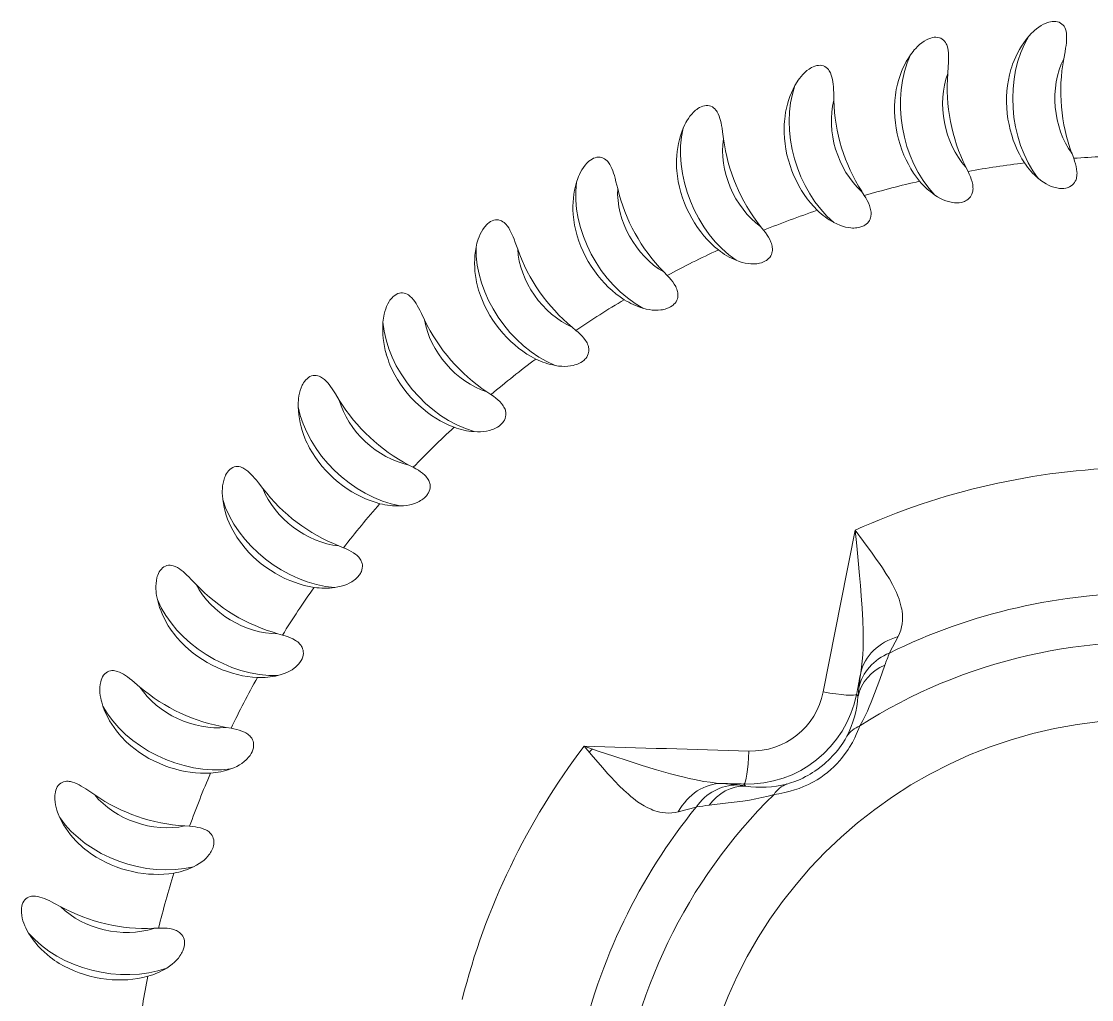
# Model space of a CAD drawing. Extents: x 89 to 601, y -20 to 440.
# Drawn here: x 540.08 to 568.77, y 138.39 to 164.62 of the extents above; entities that cross this region are included whole.
import ezdxf

# ---------------------------------------------------------------- set-up
doc = ezdxf.new("R2010")
doc.units = 0
doc.header["$LTSCALE"] = 7
doc.header["$MEASUREMENT"] = 0
doc.layers.add('8', color=250, linetype='CONTINUOUS', lineweight=15)

msp = doc.modelspace()

# ---------------------------------------------------------------- linework, layer by layer
at = {"layer": '8', "ltscale": 0.003281}
for p, q in [((568.293, 160.947), (568.248, 161.07)), ((562.679, 159.948), (562.609, 160.06)), ((559.981, 159.015), (559.9, 159.118)), ((554.95, 156.331), (554.849, 156.415)), ((552.672, 154.61), (552.564, 154.683)), ((548.717, 150.503), (548.596, 150.551)), ((547.083, 148.162), (546.957, 148.198)), ((544.591, 143.033), (544.46, 143.042)), ((543.76, 140.302), (543.629, 140.297))]:
    msp.add_line(p, q, dxfattribs=at)
at = {"layer": '8', "ltscale": 0.00328}
for p, q in [((565.46, 160.595), (565.402, 160.712)), ((557.395, 157.805), (557.304, 157.899)), ((550.587, 152.66), (550.471, 152.721)), ((545.703, 145.663), (545.573, 145.685))]:
    msp.add_line(p, q, dxfattribs=at)
at = {"layer": '8', "ltscale": 0.012494}
msp.add_line((563.589, 148.121), (563.354, 147.68), dxfattribs=at)
at = {"layer": '8', "ltscale": 0.005581}
msp.add_line((562.533, 146.74), (562.511, 146.518), dxfattribs=at)
at = {"layer": '8', "ltscale": 0.001645}
for p, q in [((562.47, 146.57), (562.511, 146.518)), ((559.454, 144.165), (559.495, 144.114))]:
    msp.add_line(p, q, dxfattribs=at)
at = {"layer": '8', "ltscale": 0.00296}
msp.add_line((555.389, 145.106), (555.305, 145.023), dxfattribs=at)
at = {"layer": '8', "ltscale": 0.00558}
msp.add_line((559.495, 144.114), (559.274, 144.141), dxfattribs=at)
at = {"layer": '8', "ltscale": 0.012493}
msp.add_line((558.175, 143.55), (557.693, 143.419), dxfattribs=at)
at = {"layer": '8'}
for points in [[(567.089, 164.218), (567.163, 164.299), (567.203, 164.337), (567.243, 164.374), (567.3, 164.421), (567.359, 164.465), (567.42, 164.505), (567.485, 164.541), (567.553, 164.571), (567.588, 164.584), (567.623, 164.595), (567.671, 164.607), (567.72, 164.614), (567.768, 164.617), (567.815, 164.615), (567.861, 164.606), (567.904, 164.592), (567.944, 164.572), (567.979, 164.547), (568.009, 164.518), (568.034, 164.485), (568.054, 164.449), (568.07, 164.411), (568.08, 164.381), (568.088, 164.351), (568.098, 164.29), (568.103, 164.227), (568.104, 164.164), (568.101, 164.101), (568.096, 164.038), (568.088, 163.967), (568.078, 163.896), (568.062, 163.801), (568.028, 163.613)], [(563.921, 163.723), (563.986, 163.811), (564.021, 163.853), (564.057, 163.894), (564.109, 163.947), (564.163, 163.996), (564.22, 164.042), (564.281, 164.085), (564.345, 164.122), (564.379, 164.138), (564.413, 164.153), (564.459, 164.17), (564.506, 164.182), (564.554, 164.19), (564.601, 164.193), (564.648, 164.189), (564.692, 164.18), (564.734, 164.164), (564.771, 164.143), (564.804, 164.117), (564.832, 164.086), (564.856, 164.053), (564.876, 164.016), (564.889, 163.988), (564.9, 163.959), (564.917, 163.899), (564.928, 163.838), (564.936, 163.775), (564.94, 163.712), (564.941, 163.648), (564.94, 163.577), (564.938, 163.505), (564.932, 163.409), (564.917, 163.219)], [(560.821, 162.899), (560.877, 162.993), (560.907, 163.039), (560.939, 163.083), (560.985, 163.141), (561.034, 163.196), (561.086, 163.248), (561.142, 163.296), (561.202, 163.34), (561.233, 163.36), (561.265, 163.378), (561.31, 163.399), (561.356, 163.417), (561.403, 163.43), (561.449, 163.437), (561.496, 163.439), (561.541, 163.434), (561.584, 163.422), (561.623, 163.405), (561.658, 163.383), (561.69, 163.355), (561.717, 163.324), (561.741, 163.291), (561.757, 163.264), (561.77, 163.236), (561.793, 163.178), (561.811, 163.118), (561.825, 163.057), (561.836, 162.994), (561.844, 162.931), (561.851, 162.86), (561.855, 162.788), (561.86, 162.693), (561.865, 162.502)], [(566.656, 163.468), (566.633, 163.399), (566.611, 163.329), (566.591, 163.258), (566.573, 163.186), (566.542, 163.041), (566.519, 162.894), (566.504, 162.746), (566.495, 162.597), (566.494, 162.447), (566.5, 162.297), (566.513, 162.148), (566.532, 161.999), (566.559, 161.852), (566.592, 161.706), (566.632, 161.562), (566.675, 161.431), (566.724, 161.303), (566.778, 161.177), (566.838, 161.054), (566.904, 160.935), (566.976, 160.82)], [(563.569, 162.932), (563.552, 162.86), (563.538, 162.789), (563.525, 162.715), (563.515, 162.642), (563.5, 162.495), (563.492, 162.346), (563.492, 162.197), (563.499, 162.048), (563.514, 161.899), (563.535, 161.751), (563.564, 161.603), (563.599, 161.458), (563.641, 161.314), (563.689, 161.172), (563.744, 161.033), (563.8, 160.908), (563.862, 160.785), (563.929, 160.665), (564.002, 160.55), (564.08, 160.438), (564.163, 160.331)], [(557.825, 161.755), (557.871, 161.854), (557.896, 161.903), (557.923, 161.951), (557.963, 162.013), (558.005, 162.073), (558.052, 162.13), (558.102, 162.184), (558.157, 162.234), (558.187, 162.257), (558.217, 162.278), (558.259, 162.304), (558.302, 162.326), (558.348, 162.344), (558.393, 162.356), (558.44, 162.363), (558.485, 162.362), (558.529, 162.356), (558.569, 162.343), (558.607, 162.324), (558.641, 162.3), (558.672, 162.272), (558.699, 162.241), (558.717, 162.216), (558.734, 162.19), (558.763, 162.135), (558.787, 162.077), (558.807, 162.017), (558.824, 161.956), (558.839, 161.894), (558.853, 161.824), (558.865, 161.753), (558.879, 161.659), (558.905, 161.469)], [(560.554, 162.075), (560.545, 162.002), (560.538, 161.93), (560.533, 161.856), (560.531, 161.781), (560.531, 161.633), (560.539, 161.485), (560.554, 161.337), (560.577, 161.189), (560.607, 161.042), (560.644, 160.897), (560.688, 160.754), (560.738, 160.612), (560.795, 160.473), (560.858, 160.338), (560.927, 160.205), (560.996, 160.086), (561.07, 159.971), (561.15, 159.859), (561.234, 159.752), (561.323, 159.649), (561.417, 159.551)], [(554.965, 160.304), (555, 160.408), (555.02, 160.459), (555.042, 160.51), (555.075, 160.575), (555.111, 160.639), (555.151, 160.701), (555.196, 160.76), (555.245, 160.815), (555.272, 160.841), (555.299, 160.866), (555.338, 160.896), (555.38, 160.922), (555.423, 160.945), (555.467, 160.962), (555.512, 160.973), (555.557, 160.978), (555.602, 160.975), (555.643, 160.967), (555.683, 160.952), (555.719, 160.932), (555.753, 160.907), (555.783, 160.879), (555.804, 160.856), (555.823, 160.832), (555.858, 160.78), (555.888, 160.725), (555.914, 160.668), (555.937, 160.609), (555.958, 160.549), (555.979, 160.481), (555.999, 160.412), (556.023, 160.319), (556.068, 160.133)], [(557.645, 160.908), (557.644, 160.835), (557.645, 160.762), (557.648, 160.688), (557.653, 160.613), (557.669, 160.466), (557.692, 160.32), (557.723, 160.174), (557.761, 160.029), (557.806, 159.887), (557.858, 159.746), (557.916, 159.608), (557.981, 159.472), (558.052, 159.34), (558.129, 159.212), (558.211, 159.087), (558.293, 158.976), (558.379, 158.869), (558.469, 158.766), (558.564, 158.668), (558.664, 158.575), (558.767, 158.488)], [(568.293, 160.947), (568.318, 160.873), (568.342, 160.796), (568.359, 160.728), (568.372, 160.658), (568.38, 160.582), (568.382, 160.544), (568.381, 160.507), (568.378, 160.471), (568.372, 160.437), (568.365, 160.407), (568.356, 160.379), (568.347, 160.354), (568.336, 160.331), (568.313, 160.294), (568.288, 160.262), (568.263, 160.236), (568.223, 160.206), (568.183, 160.183), (568.142, 160.165), (568.114, 160.156), (568.086, 160.149), (568.03, 160.14), (567.973, 160.137), (567.916, 160.14), (567.879, 160.144), (567.842, 160.15), (567.802, 160.159), (567.761, 160.17), (567.692, 160.194), (567.622, 160.225), (567.552, 160.261), (567.482, 160.304), (567.412, 160.353), (567.342, 160.409)], [(565.46, 160.595), (565.493, 160.524), (565.524, 160.45), (565.548, 160.384), (565.569, 160.316), (565.585, 160.241), (565.59, 160.204), (565.593, 160.167), (565.594, 160.131), (565.592, 160.096), (565.588, 160.065), (565.582, 160.037), (565.575, 160.011), (565.567, 159.987), (565.548, 159.947), (565.527, 159.914), (565.504, 159.885), (565.468, 159.851), (565.43, 159.824), (565.391, 159.802), (565.365, 159.79), (565.338, 159.78), (565.283, 159.765), (565.226, 159.756), (565.169, 159.753), (565.132, 159.753), (565.094, 159.756), (565.053, 159.76), (565.012, 159.767), (564.941, 159.784), (564.868, 159.806), (564.795, 159.835), (564.721, 159.87), (564.646, 159.912), (564.57, 159.96)], [(562.679, 159.948), (562.719, 159.882), (562.758, 159.811), (562.789, 159.749), (562.816, 159.683), (562.84, 159.61), (562.85, 159.574), (562.856, 159.537), (562.861, 159.501), (562.862, 159.467), (562.862, 159.435), (562.859, 159.407), (562.855, 159.38), (562.849, 159.355), (562.834, 159.314), (562.817, 159.278), (562.797, 159.248), (562.765, 159.21), (562.73, 159.179), (562.694, 159.153), (562.668, 159.138), (562.643, 159.126), (562.589, 159.105), (562.535, 159.09), (562.478, 159.081), (562.441, 159.078), (562.403, 159.076), (562.362, 159.076), (562.32, 159.079), (562.247, 159.088), (562.173, 159.103), (562.097, 159.124), (562.02, 159.151), (561.941, 159.184), (561.861, 159.225)], [(552.272, 158.563), (552.296, 158.67), (552.31, 158.723), (552.327, 158.775), (552.353, 158.844), (552.382, 158.911), (552.415, 158.976), (552.454, 159.04), (552.497, 159.1), (552.521, 159.129), (552.546, 159.156), (552.582, 159.19), (552.62, 159.221), (552.66, 159.247), (552.703, 159.269), (552.746, 159.285), (552.791, 159.294), (552.835, 159.297), (552.877, 159.292), (552.918, 159.282), (552.957, 159.266), (552.992, 159.245), (553.025, 159.22), (553.048, 159.199), (553.07, 159.177), (553.11, 159.129), (553.146, 159.078), (553.178, 159.023), (553.207, 158.967), (553.234, 158.91), (553.262, 158.844), (553.289, 158.778), (553.323, 158.688), (553.387, 158.508)], [(554.874, 159.443), (554.881, 159.37), (554.889, 159.298), (554.9, 159.224), (554.913, 159.151), (554.944, 159.006), (554.983, 158.863), (555.029, 158.721), (555.082, 158.582), (555.141, 158.444), (555.208, 158.31), (555.28, 158.178), (555.359, 158.051), (555.443, 157.927), (555.533, 157.807), (555.628, 157.692), (555.72, 157.59), (555.817, 157.492), (555.918, 157.399), (556.023, 157.312), (556.131, 157.23), (556.243, 157.154)], [(559.981, 159.015), (560.028, 158.953), (560.074, 158.887), (560.111, 158.828), (560.145, 158.765), (560.177, 158.696), (560.19, 158.66), (560.2, 158.624), (560.208, 158.589), (560.214, 158.555), (560.216, 158.524), (560.217, 158.495), (560.215, 158.468), (560.212, 158.443), (560.202, 158.4), (560.188, 158.363), (560.171, 158.33), (560.144, 158.29), (560.113, 158.255), (560.079, 158.225), (560.055, 158.208), (560.031, 158.193), (559.98, 158.167), (559.927, 158.147), (559.872, 158.132), (559.835, 158.124), (559.798, 158.119), (559.757, 158.115), (559.715, 158.113), (559.642, 158.114), (559.566, 158.121), (559.488, 158.134), (559.409, 158.153), (559.327, 158.178), (559.243, 158.21)], [(557.395, 157.805), (557.448, 157.748), (557.501, 157.687), (557.544, 157.632), (557.585, 157.573), (557.623, 157.508), (557.64, 157.474), (557.654, 157.439), (557.666, 157.405), (557.675, 157.372), (557.681, 157.341), (557.684, 157.312), (557.685, 157.285), (557.685, 157.26), (557.679, 157.217), (557.669, 157.178), (557.656, 157.144), (557.633, 157.1), (557.606, 157.063), (557.575, 157.03), (557.553, 157.01), (557.531, 156.993), (557.483, 156.961), (557.432, 156.936), (557.379, 156.915), (557.343, 156.904), (557.307, 156.894), (557.266, 156.886), (557.225, 156.88), (557.152, 156.873), (557.076, 156.873), (556.997, 156.877), (556.916, 156.888), (556.832, 156.904), (556.745, 156.927)], [(552.272, 157.697), (552.286, 157.625), (552.302, 157.554), (552.32, 157.482), (552.341, 157.41), (552.387, 157.27), (552.44, 157.131), (552.501, 156.995), (552.568, 156.862), (552.642, 156.731), (552.722, 156.605), (552.808, 156.481), (552.899, 156.363), (552.996, 156.248), (553.098, 156.138), (553.204, 156.034), (553.307, 155.942), (553.413, 155.855), (553.523, 155.773), (553.637, 155.697), (553.753, 155.627), (553.872, 155.563)], [(549.776, 156.549), (549.788, 156.658), (549.797, 156.712), (549.808, 156.766), (549.827, 156.837), (549.849, 156.907), (549.875, 156.976), (549.907, 157.043), (549.944, 157.107), (549.964, 157.138), (549.986, 157.168), (550.018, 157.205), (550.053, 157.24), (550.09, 157.271), (550.13, 157.297), (550.172, 157.317), (550.215, 157.331), (550.259, 157.338), (550.302, 157.338), (550.343, 157.332), (550.383, 157.32), (550.421, 157.303), (550.456, 157.282), (550.481, 157.263), (550.505, 157.244), (550.55, 157.2), (550.591, 157.153), (550.628, 157.102), (550.663, 157.049), (550.696, 156.995), (550.731, 156.933), (550.765, 156.869), (550.808, 156.784), (550.891, 156.611)], [(554.95, 156.331), (555.009, 156.28), (555.068, 156.225), (555.116, 156.175), (555.163, 156.121), (555.208, 156.059), (555.228, 156.027), (555.246, 155.995), (555.261, 155.962), (555.273, 155.93), (555.283, 155.9), (555.289, 155.872), (555.293, 155.845), (555.295, 155.819), (555.294, 155.776), (555.288, 155.737), (555.279, 155.701), (555.26, 155.655), (555.237, 155.615), (555.21, 155.579), (555.191, 155.557), (555.17, 155.537), (555.126, 155.501), (555.078, 155.471), (555.027, 155.444), (554.993, 155.429), (554.957, 155.416), (554.918, 155.404), (554.878, 155.393), (554.806, 155.379), (554.73, 155.37), (554.652, 155.367), (554.569, 155.369), (554.484, 155.376), (554.396, 155.39)], [(549.866, 155.688), (549.888, 155.618), (549.911, 155.549), (549.937, 155.479), (549.964, 155.41), (550.025, 155.275), (550.093, 155.143), (550.167, 155.014), (550.248, 154.888), (550.335, 154.767), (550.428, 154.649), (550.526, 154.535), (550.629, 154.427), (550.738, 154.323), (550.85, 154.224), (550.967, 154.132), (551.079, 154.051), (551.194, 153.976), (551.312, 153.906), (551.432, 153.842), (551.556, 153.784), (551.681, 153.733)], [(547.504, 154.286), (547.505, 154.395), (547.508, 154.45), (547.513, 154.505), (547.524, 154.577), (547.539, 154.649), (547.558, 154.72), (547.582, 154.79), (547.612, 154.858), (547.63, 154.891), (547.648, 154.923), (547.676, 154.964), (547.707, 155.002), (547.741, 155.036), (547.778, 155.066), (547.818, 155.091), (547.859, 155.109), (547.902, 155.121), (547.944, 155.125), (547.986, 155.124), (548.027, 155.116), (548.067, 155.103), (548.104, 155.085), (548.131, 155.07), (548.157, 155.053), (548.206, 155.014), (548.251, 154.971), (548.294, 154.925), (548.334, 154.876), (548.373, 154.826), (548.414, 154.767), (548.454, 154.707), (548.506, 154.627), (548.606, 154.464)], [(552.672, 154.61), (552.736, 154.565), (552.8, 154.517), (552.854, 154.472), (552.906, 154.423), (552.957, 154.367), (552.981, 154.337), (553.002, 154.306), (553.02, 154.275), (553.036, 154.244), (553.048, 154.216), (553.057, 154.188), (553.064, 154.162), (553.069, 154.137), (553.072, 154.093), (553.071, 154.054), (553.065, 154.018), (553.051, 153.97), (553.033, 153.927), (553.01, 153.889), (552.992, 153.865), (552.974, 153.843), (552.934, 153.803), (552.89, 153.767), (552.842, 153.736), (552.809, 153.717), (552.775, 153.7), (552.738, 153.684), (552.699, 153.669), (552.628, 153.648), (552.554, 153.631), (552.476, 153.62), (552.395, 153.613), (552.309, 153.612), (552.22, 153.616)], [(547.684, 153.439), (547.712, 153.372), (547.743, 153.305), (547.776, 153.239), (547.81, 153.173), (547.885, 153.045), (547.966, 152.92), (548.053, 152.8), (548.147, 152.683), (548.246, 152.571), (548.351, 152.464), (548.46, 152.361), (548.575, 152.264), (548.693, 152.172), (548.815, 152.086), (548.941, 152.006), (549.061, 151.938), (549.183, 151.875), (549.307, 151.818), (549.434, 151.767), (549.563, 151.722), (549.693, 151.684)], [(545.481, 151.797), (545.47, 151.906), (545.468, 151.961), (545.468, 152.016), (545.47, 152.089), (545.478, 152.163), (545.489, 152.235), (545.506, 152.307), (545.529, 152.378), (545.543, 152.413), (545.558, 152.446), (545.581, 152.49), (545.608, 152.531), (545.639, 152.569), (545.672, 152.602), (545.709, 152.631), (545.748, 152.653), (545.789, 152.669), (545.831, 152.678), (545.873, 152.681), (545.915, 152.677), (545.955, 152.669), (545.994, 152.655), (546.022, 152.643), (546.05, 152.628), (546.103, 152.595), (546.152, 152.557), (546.2, 152.515), (546.245, 152.471), (546.288, 152.425), (546.336, 152.371), (546.382, 152.316), (546.442, 152.241), (546.558, 152.09)], [(550.587, 152.66), (550.655, 152.622), (550.724, 152.58), (550.782, 152.542), (550.839, 152.498), (550.896, 152.448), (550.922, 152.42), (550.947, 152.392), (550.968, 152.363), (550.987, 152.334), (551.002, 152.307), (551.014, 152.281), (551.024, 152.255), (551.031, 152.231), (551.039, 152.188), (551.042, 152.148), (551.04, 152.112), (551.031, 152.063), (551.017, 152.019), (550.998, 151.978), (550.983, 151.953), (550.967, 151.929), (550.931, 151.885), (550.891, 151.845), (550.847, 151.808), (550.817, 151.786), (550.785, 151.766), (550.749, 151.746), (550.712, 151.727), (550.644, 151.699), (550.572, 151.674), (550.496, 151.655), (550.415, 151.639), (550.33, 151.629), (550.241, 151.624)], [(545.748, 150.974), (545.784, 150.91), (545.821, 150.847), (545.861, 150.784), (545.902, 150.723), (545.989, 150.603), (546.083, 150.488), (546.183, 150.377), (546.288, 150.271), (546.398, 150.17), (546.514, 150.074), (546.633, 149.983), (546.757, 149.899), (546.884, 149.82), (547.015, 149.747), (547.149, 149.68), (547.275, 149.625), (547.403, 149.575), (547.533, 149.531), (547.664, 149.494), (547.796, 149.463), (547.93, 149.439)], [(562.432, 150.973), (562.476, 150.558), (562.516, 150.156), (562.553, 149.761), (562.577, 149.486), (562.599, 149.212), (562.621, 148.882), (562.639, 148.553), (562.649, 148.269), (562.651, 148.129), (562.651, 147.991), (562.648, 147.809), (562.64, 147.631), (562.626, 147.457), (562.608, 147.298), (562.584, 147.145)], [(562.432, 150.973), (562.655, 150.673), (562.889, 150.356), (563.002, 150.199), (563.084, 150.081), (563.164, 149.964), (563.26, 149.816), (563.351, 149.667), (563.435, 149.517), (563.472, 149.447), (563.507, 149.377), (563.539, 149.306), (563.569, 149.235), (563.61, 149.128), (563.645, 149.02), (563.672, 148.913), (563.683, 148.859), (563.692, 148.805), (563.702, 148.719), (563.705, 148.634), (563.703, 148.549), (563.695, 148.464), (563.68, 148.381), (563.657, 148.293), (563.626, 148.206), (563.589, 148.121)], [(548.717, 150.503), (548.789, 150.472), (548.862, 150.438), (548.924, 150.405), (548.985, 150.368), (549.047, 150.324), (549.076, 150.299), (549.103, 150.274), (549.127, 150.248), (549.149, 150.221), (549.167, 150.195), (549.182, 150.17), (549.194, 150.146), (549.203, 150.122), (549.216, 150.081), (549.223, 150.041), (549.225, 150.005), (549.221, 149.956), (549.211, 149.91), (549.197, 149.868), (549.185, 149.841), (549.172, 149.815), (549.141, 149.768), (549.105, 149.723), (549.065, 149.683), (549.037, 149.658), (549.007, 149.634), (548.974, 149.611), (548.938, 149.588), (548.874, 149.553), (548.805, 149.521), (548.731, 149.493), (548.653, 149.47), (548.569, 149.451), (548.481, 149.436)], [(543.729, 149.111), (543.707, 149.218), (543.699, 149.273), (543.693, 149.327), (543.688, 149.4), (543.688, 149.474), (543.692, 149.547), (543.701, 149.621), (543.716, 149.694), (543.726, 149.729), (543.738, 149.764), (543.757, 149.81), (543.779, 149.854), (543.805, 149.894), (543.835, 149.931), (543.869, 149.964), (543.905, 149.99), (543.945, 150.01), (543.985, 150.024), (544.027, 150.031), (544.069, 150.032), (544.11, 150.027), (544.15, 150.018), (544.179, 150.008), (544.208, 149.997), (544.264, 149.969), (544.318, 149.937), (544.369, 149.9), (544.418, 149.861), (544.467, 149.82), (544.519, 149.771), (544.571, 149.721), (544.638, 149.653), (544.77, 149.514)], [(544.081, 148.32), (544.123, 148.26), (544.167, 148.201), (544.213, 148.143), (544.26, 148.086), (544.36, 147.976), (544.465, 147.872), (544.575, 147.772), (544.691, 147.677), (544.812, 147.588), (544.936, 147.505), (545.065, 147.428), (545.197, 147.356), (545.332, 147.291), (545.469, 147.232), (545.609, 147.18), (545.74, 147.138), (545.873, 147.102), (546.006, 147.072), (546.141, 147.048), (546.276, 147.032), (546.411, 147.022)], [(547.083, 148.162), (547.157, 148.139), (547.234, 148.112), (547.298, 148.087), (547.363, 148.056), (547.429, 148.018), (547.461, 147.997), (547.49, 147.975), (547.517, 147.951), (547.542, 147.926), (547.562, 147.903), (547.58, 147.879), (547.594, 147.857), (547.606, 147.834), (547.623, 147.794), (547.634, 147.756), (547.64, 147.72), (547.641, 147.67), (547.636, 147.624), (547.627, 147.58), (547.617, 147.553), (547.607, 147.526), (547.581, 147.475), (547.55, 147.427), (547.514, 147.383), (547.489, 147.355), (547.462, 147.329), (547.431, 147.301), (547.399, 147.275), (547.338, 147.233), (547.273, 147.195), (547.202, 147.159), (547.127, 147.128), (547.046, 147.1), (546.96, 147.076)], [(542.267, 146.256), (542.235, 146.361), (542.221, 146.414), (542.209, 146.468), (542.197, 146.54), (542.188, 146.613), (542.185, 146.686), (542.186, 146.76), (542.194, 146.834), (542.2, 146.871), (542.208, 146.907), (542.222, 146.954), (542.24, 147), (542.261, 147.043), (542.287, 147.083), (542.317, 147.119), (542.351, 147.149), (542.388, 147.173), (542.427, 147.191), (542.468, 147.202), (542.509, 147.207), (542.55, 147.207), (542.591, 147.202), (542.622, 147.196), (542.651, 147.187), (542.71, 147.166), (542.767, 147.139), (542.821, 147.108), (542.875, 147.074), (542.927, 147.038), (542.985, 146.995), (543.041, 146.951), (543.115, 146.89), (543.261, 146.766)], [(563.23, 147.353), (563.094, 146.971), (563.025, 146.78), (562.955, 146.591), (562.867, 146.364), (562.813, 146.234), (562.764, 146.124), (562.714, 146.017), (562.639, 145.867), (562.56, 145.723)], [(542.7, 145.506), (542.748, 145.451), (542.798, 145.397), (542.85, 145.344), (542.903, 145.293), (543.013, 145.194), (543.129, 145.1), (543.249, 145.013), (543.374, 144.931), (543.503, 144.855), (543.636, 144.785), (543.772, 144.722), (543.911, 144.664), (544.052, 144.614), (544.195, 144.57), (544.339, 144.532), (544.474, 144.504), (544.61, 144.482), (544.746, 144.466), (544.882, 144.457), (545.018, 144.454), (545.153, 144.459)], [(545.703, 145.663), (545.779, 145.648), (545.857, 145.63), (545.924, 145.611), (545.992, 145.587), (546.062, 145.556), (546.095, 145.539), (546.127, 145.519), (546.156, 145.499), (546.183, 145.477), (546.206, 145.455), (546.226, 145.434), (546.243, 145.413), (546.257, 145.392), (546.278, 145.354), (546.293, 145.317), (546.302, 145.281), (546.309, 145.232), (546.309, 145.186), (546.304, 145.141), (546.298, 145.113), (546.29, 145.085), (546.269, 145.032), (546.244, 144.981), (546.213, 144.933), (546.19, 144.903), (546.166, 144.874), (546.139, 144.844), (546.109, 144.814), (546.054, 144.766), (545.993, 144.721), (545.926, 144.678), (545.854, 144.639), (545.776, 144.603), (545.693, 144.57)], [(562.56, 145.723), (562.533, 145.651), (562.501, 145.571), (562.466, 145.491), (562.426, 145.406), (562.361, 145.284), (562.287, 145.156), (562.245, 145.091), (562.201, 145.026), (562.115, 144.91), (562.069, 144.852), (562.021, 144.795), (561.946, 144.712), (561.866, 144.631), (561.782, 144.553), (561.694, 144.479), (561.603, 144.409), (561.51, 144.343), (561.414, 144.282), (561.316, 144.225), (561.25, 144.189), (561.184, 144.156), (561.051, 144.097), (560.93, 144.049), (560.811, 144.008), (560.695, 143.974), (560.621, 143.955), (560.549, 143.938), (560.465, 143.921), (560.387, 143.907), (560.26, 143.889)], [(558.868, 144.182), (558.708, 144.193), (558.544, 144.212), (558.374, 144.237), (558.25, 144.259), (558.125, 144.284), (557.988, 144.313), (557.851, 144.346), (557.667, 144.392), (557.481, 144.442), (557.294, 144.495), (557.106, 144.55), (556.727, 144.666), (556.346, 144.787), (555.962, 144.913), (555.575, 145.043), (555.169, 145.182)], [(557.693, 143.419), (557.607, 143.402), (557.522, 143.392), (557.437, 143.388), (557.352, 143.391), (557.268, 143.4), (557.199, 143.412), (557.13, 143.429), (557.062, 143.45), (557.012, 143.468), (556.962, 143.488), (556.863, 143.533), (556.775, 143.581), (556.689, 143.634), (556.603, 143.692), (556.545, 143.734), (556.488, 143.778), (556.421, 143.833), (556.354, 143.89), (556.232, 144.001), (556.112, 144.119), (555.993, 144.241), (555.896, 144.346), (555.799, 144.453), (555.67, 144.598), (555.413, 144.896), (555.169, 145.182)], [(562.213, 145.451), (562.165, 145.364), (562.1, 145.26), (562.06, 145.201), (562.014, 145.138), (561.968, 145.078), (561.917, 145.016), (561.822, 144.909), (561.771, 144.856), (561.717, 144.803), (561.661, 144.751), (561.603, 144.701), (561.523, 144.635), (561.44, 144.573), (561.356, 144.514), (561.293, 144.473), (561.229, 144.434), (561.166, 144.398), (561.104, 144.364), (561.029, 144.326), (560.956, 144.292), (560.885, 144.262), (560.818, 144.236), (560.7, 144.195), (560.602, 144.167)], [(541.112, 143.264), (541.069, 143.365), (541.05, 143.416), (541.032, 143.468), (541.012, 143.539), (540.997, 143.611), (540.985, 143.683), (540.979, 143.757), (540.979, 143.832), (540.981, 143.869), (540.985, 143.905), (540.994, 143.954), (541.007, 144.001), (541.024, 144.047), (541.046, 144.089), (541.072, 144.128), (541.102, 144.161), (541.137, 144.189), (541.173, 144.211), (541.213, 144.226), (541.253, 144.236), (541.294, 144.24), (541.336, 144.239), (541.366, 144.236), (541.397, 144.231), (541.457, 144.215), (541.517, 144.194), (541.574, 144.169), (541.631, 144.141), (541.687, 144.111), (541.748, 144.074), (541.809, 144.036), (541.889, 143.983), (542.047, 143.875)], [(560.26, 143.889), (560.1, 143.843), (559.936, 143.803), (559.769, 143.768), (559.599, 143.737), (559.425, 143.71), (559.19, 143.678), (559.03, 143.659), (558.522, 143.598)], [(544.591, 143.033), (544.668, 143.026), (544.748, 143.016), (544.817, 143.004), (544.887, 142.988), (544.959, 142.965), (544.994, 142.951), (545.028, 142.935), (545.059, 142.917), (545.088, 142.898), (545.113, 142.88), (545.135, 142.86), (545.154, 142.841), (545.171, 142.822), (545.195, 142.786), (545.214, 142.751), (545.227, 142.717), (545.239, 142.669), (545.244, 142.622), (545.243, 142.577), (545.24, 142.549), (545.235, 142.52), (545.22, 142.465), (545.2, 142.412), (545.174, 142.361), (545.155, 142.329), (545.134, 142.297), (545.11, 142.264), (545.084, 142.232), (545.033, 142.178), (544.978, 142.127), (544.916, 142.078), (544.848, 142.031), (544.775, 141.987), (544.695, 141.946)], [(541.621, 142.564), (541.675, 142.514), (541.73, 142.466), (541.787, 142.418), (541.845, 142.372), (541.965, 142.286), (542.09, 142.205), (542.219, 142.13), (542.352, 142.062), (542.488, 142), (542.627, 141.945), (542.769, 141.895), (542.913, 141.853), (543.059, 141.817), (543.205, 141.788), (543.353, 141.766), (543.49, 141.752), (543.627, 141.745), (543.764, 141.743), (543.901, 141.748), (544.036, 141.76), (544.17, 141.778)], [(540.276, 140.168), (540.223, 140.264), (540.198, 140.313), (540.175, 140.363), (540.148, 140.431), (540.125, 140.501), (540.106, 140.572), (540.092, 140.644), (540.084, 140.718), (540.083, 140.755), (540.083, 140.792), (540.087, 140.841), (540.095, 140.89), (540.107, 140.937), (540.124, 140.981), (540.146, 141.022), (540.173, 141.059), (540.204, 141.09), (540.238, 141.116), (540.276, 141.135), (540.315, 141.149), (540.356, 141.157), (540.397, 141.161), (540.428, 141.161), (540.458, 141.159), (540.52, 141.15), (540.581, 141.135), (540.641, 141.117), (540.701, 141.094), (540.759, 141.07), (540.824, 141.04), (540.889, 141.008), (540.974, 140.965), (541.142, 140.874)], [(543.76, 140.302), (543.838, 140.303), (543.918, 140.302), (543.988, 140.297), (544.059, 140.288), (544.133, 140.273), (544.17, 140.262), (544.205, 140.25), (544.238, 140.236), (544.269, 140.22), (544.296, 140.204), (544.319, 140.187), (544.34, 140.17), (544.359, 140.152), (544.387, 140.119), (544.409, 140.086), (544.426, 140.054), (544.443, 140.007), (544.452, 139.961), (544.456, 139.917), (544.456, 139.888), (544.454, 139.859), (544.446, 139.803), (544.431, 139.748), (544.411, 139.694), (544.395, 139.66), (544.378, 139.627), (544.357, 139.591), (544.334, 139.556), (544.29, 139.498), (544.239, 139.441), (544.183, 139.386), (544.121, 139.332), (544.053, 139.281), (543.978, 139.231)], [(540.856, 139.525), (540.914, 139.481), (540.974, 139.438), (541.036, 139.397), (541.099, 139.358), (541.227, 139.284), (541.359, 139.217), (541.495, 139.156), (541.635, 139.102), (541.777, 139.055), (541.921, 139.014), (542.067, 138.98), (542.215, 138.953), (542.363, 138.932), (542.512, 138.919), (542.661, 138.913), (542.799, 138.913), (542.936, 138.92), (543.073, 138.933), (543.208, 138.952), (543.341, 138.978), (543.473, 139.01)]]:
    msp.add_lwpolyline(points, dxfattribs=at)
msp.add_circle((570.234, 133.741), 12.161, dxfattribs=at)
for centre, radius, start, end in [((568.89, 162.68), 2.368, 139.4957, 160.5677), ((565.872, 162.381), 2.368, 145.4957, 166.5677), ((572.744, 162.741), 4.797, 169.5291, 200.3925), ((569.699, 162.845), 4.797, 175.5291, 206.3925), ((562.902, 161.769), 2.368, 151.4957, 172.5677), ((566.66, 162.63), 4.797, 181.5291, 212.3925), ((560.013, 160.849), 2.368, 157.4957, 178.5677), ((563.66, 162.098), 4.797, 187.5291, 218.3925), ((570.234, 133.741), 27.275, 90.8613, 94.0809), ((570.234, 133.741), 27.275, 96.8613, 100.0809), ((568.592, 161.892), 1.939, 213.5475, 229.8921), ((557.235, 159.632), 2.368, 163.4957, 184.5677), ((560.732, 161.255), 4.797, 193.5291, 224.3925), ((570.234, 133.741), 27.275, 102.8613, 106.0809), ((565.658, 161.566), 1.939, 219.5475, 235.8921), ((570.234, 133.741), 27.275, 108.8613, 112.0809), ((562.775, 160.935), 1.939, 225.5475, 241.8921), ((554.6, 158.131), 2.368, 169.4957, 190.5677), ((557.908, 160.111), 4.797, 199.5291, 230.3925), ((570.234, 133.741), 27.275, 114.8613, 118.0809), ((559.973, 160.007), 1.939, 231.5475, 247.8921), ((570.234, 133.741), 27.275, 120.8613, 124.0809), ((557.284, 158.79), 1.939, 237.5475, 253.8921), ((552.136, 156.363), 2.368, 175.4957, 196.5677), ((555.219, 158.678), 4.797, 205.5291, 236.3925), ((570.234, 133.741), 27.275, 126.8613, 130.0809), ((554.736, 157.299), 1.939, 243.5475, 259.8921), ((552.694, 156.972), 4.797, 211.5291, 242.3925), ((549.871, 154.348), 2.368, 181.4957, 202.5677), ((570.234, 133.741), 27.275, 132.8613, 136.0809), ((552.358, 155.55), 1.939, 249.5475, 265.8921), ((570.234, 133.741), 18.916, 91.3566, 114.3577), ((550.362, 155.011), 4.797, 217.5291, 248.3925), ((547.828, 152.106), 2.368, 187.4957, 208.5677), ((570.234, 133.741), 27.275, 138.8613, 142.0809), ((550.177, 153.562), 1.939, 255.5475, 271.8921), ((548.248, 152.818), 4.797, 223.5291, 254.3925), ((570.234, 133.741), 27.275, 144.8613, 148.0809), ((548.215, 151.357), 1.939, 261.5475, 277.8921), ((570.234, 133.741), 15.544, 89.4443, 116.27), ((546.031, 149.664), 2.368, 193.4957, 214.5677), ((570.234, 133.741), 14.229, 83.0754, 122.6389), ((575.635, 142.839), 13.201, 158.4865, 160.0031), ((570.234, 133.741), 27.275, 150.8613, 154.0809), ((546.494, 148.959), 1.939, 267.5475, 283.8921), ((573.79, 145.529), 11.322, 171.7946, 173.8585), ((546.374, 150.415), 4.797, 229.5291, 260.3925), ((559.647, 147.017), 1.967, 268.2637, 348.8792), ((559.539, 147.152), 2.988, 268.3779, 348.765), ((559.792, 146.703), 2.725, 332.6599, 356.1177), ((544.499, 147.046), 2.368, 199.4957, 220.5677), ((562.798, 145.059), 0.705, 109.7554, 146.1933), ((570.234, 133.741), 18.916, 142.7851, 165.7863), ((570.234, 133.741), 27.275, 156.8613, 160.0809), ((545.033, 146.394), 1.939, 273.5475, 289.8921), ((557.95, 132.896), 11.323, 83.2844, 85.3481), ((559.921, 146.805), 2.725, 261.0253, 284.4829), ((560.854, 143.509), 0.705, 110.9497, 147.388), ((544.762, 147.83), 4.797, 235.5291, 266.3925), ((570.234, 133.741), 14.229, 134.5041, 174.0674), ((570.234, 133.741), 15.544, 140.8729, 167.6986), ((560.164, 130.489), 13.212, 97.1408, 98.6562), ((543.25, 144.284), 2.368, 205.4957, 226.5677), ((570.234, 133.741), 27.275, 162.8613, 166.0809), ((543.849, 143.691), 1.939, 279.5475, 295.8921), ((543.429, 145.09), 4.797, 241.5291, 272.3925), ((542.295, 141.405), 2.368, 211.4957, 232.5677), ((542.953, 140.878), 1.939, 285.5475, 301.8921), ((570.234, 133.741), 27.275, 168.8613, 172.0809)]:
    msp.add_arc(centre, radius, start, end, dxfattribs=at)
at = {"layer": '8', "extrusion": (0, 0, -1)}
for centre, major_axis, ratio, start_param, end_param in [((568.606, 162.352), (-0.286, 2.725), 0.707107, 3.995153, 5.538269), ((565.624, 162.025), (-0.57, 2.68), 0.707107, 3.995153, 5.538269), ((569.169, 162.412), (-0.203, 1.929), 0.707107, 4.020218, 5.456624), ((566.178, 162.143), (-0.403, 1.898), 0.707107, 4.020218, 5.456624), ((562.693, 161.389), (-0.847, 2.606), 0.707107, 3.995153, 5.538269), ((563.231, 161.563), (-0.599, 1.845), 0.707107, 4.020218, 5.456624), ((559.844, 160.449), (-1.114, 2.503), 0.707107, 3.995153, 5.538269), ((560.361, 160.679), (-0.789, 1.772), 0.707107, 4.020218, 5.456624), ((557.109, 159.217), (-1.37, 2.373), 0.707107, 3.995153, 5.538269), ((557.599, 159.5), (-0.97, 1.68), 0.707107, 4.020218, 5.456624), ((554.518, 157.705), (-1.611, 2.217), 0.707107, 3.995153, 5.538269), ((554.976, 158.038), (-1.14, 1.569), 0.707107, 4.020218, 5.456624), ((552.1, 155.931), (-1.833, 2.036), 0.707107, 3.995153, 5.538269), ((552.52, 156.31), (-1.298, 1.442), 0.707107, 4.020218, 5.456624), ((550.258, 154.334), (-1.442, 1.298), 0.707107, 4.020218, 5.456624), ((549.879, 153.914), (-2.036, 1.833), 0.707107, 3.995153, 5.538269), ((548.215, 152.134), (-1.57, 1.14), 0.707107, 4.020218, 5.456624), ((547.882, 151.676), (-2.217, 1.611), 0.707107, 3.995153, 5.538269), ((556.342, 136.543), (19.45, 96.43), 0.032079, 1.414117, 1.459453), ((546.413, 149.731), (-1.68, 0.97), 0.707107, 4.020218, 5.456624), ((546.13, 149.241), (-2.373, 1.37), 0.707107, 3.995153, 5.538269), ((564.189, 146.821), (-1.62, 0.246), 0.831793, 0.057845, 1.068356), ((563.96, 146.452), (-1.445, 0.182), 0.91658, 0.080321, 1.026256), ((563.793, 146.26), (-1.298, 0.165), 0.914829, 0.079518, 1.010163), ((557.182, 136.373), (19.646, 97.4), 0.032079, 1.453512, 1.459453), ((544.872, 147.154), (-1.772, 0.789), 0.707107, 4.020218, 5.456624), ((561.49, 146.767), (-0.981, 0.194), 0.111056, 3.173877, 4.601519), ((544.642, 146.637), (-2.503, 1.114), 0.707107, 3.995153, 5.538269), ((570.593, 147.908), (98.34, -2.495), 0.032079, 1.682139, 1.727475), ((559.48, 145.164), (-0.029, -1), 0.111056, 4.823259, 6.250901), ((558.827, 142.544), (-0.12, -1.635), 0.831792, 2.073254, 3.083768), ((559.237, 142.686), (-0.144, -1.449), 0.916578, 2.115349, 3.061286), ((559.462, 142.806), (-0.128, -1.302), 0.914829, 2.131427, 3.062072), ((570.572, 147.052), (99.33, -2.52), 0.032079, 1.682139, 1.68808), ((543.609, 144.429), (-1.845, 0.599), 0.707107, 4.020218, 5.456624), ((543.434, 143.891), (-2.606, 0.847), 0.707107, 3.995153, 5.538269), ((542.637, 141.587), (-1.898, 0.403), 0.707107, 4.020218, 5.456624), ((542.52, 141.034), (-2.68, 0.57), 0.707107, 3.995153, 5.538269)]:
    msp.add_ellipse(centre, major_axis=major_axis, ratio=ratio, start_param=start_param, end_param=end_param, dxfattribs=at)

doc.saveas('drawing.dxf')
